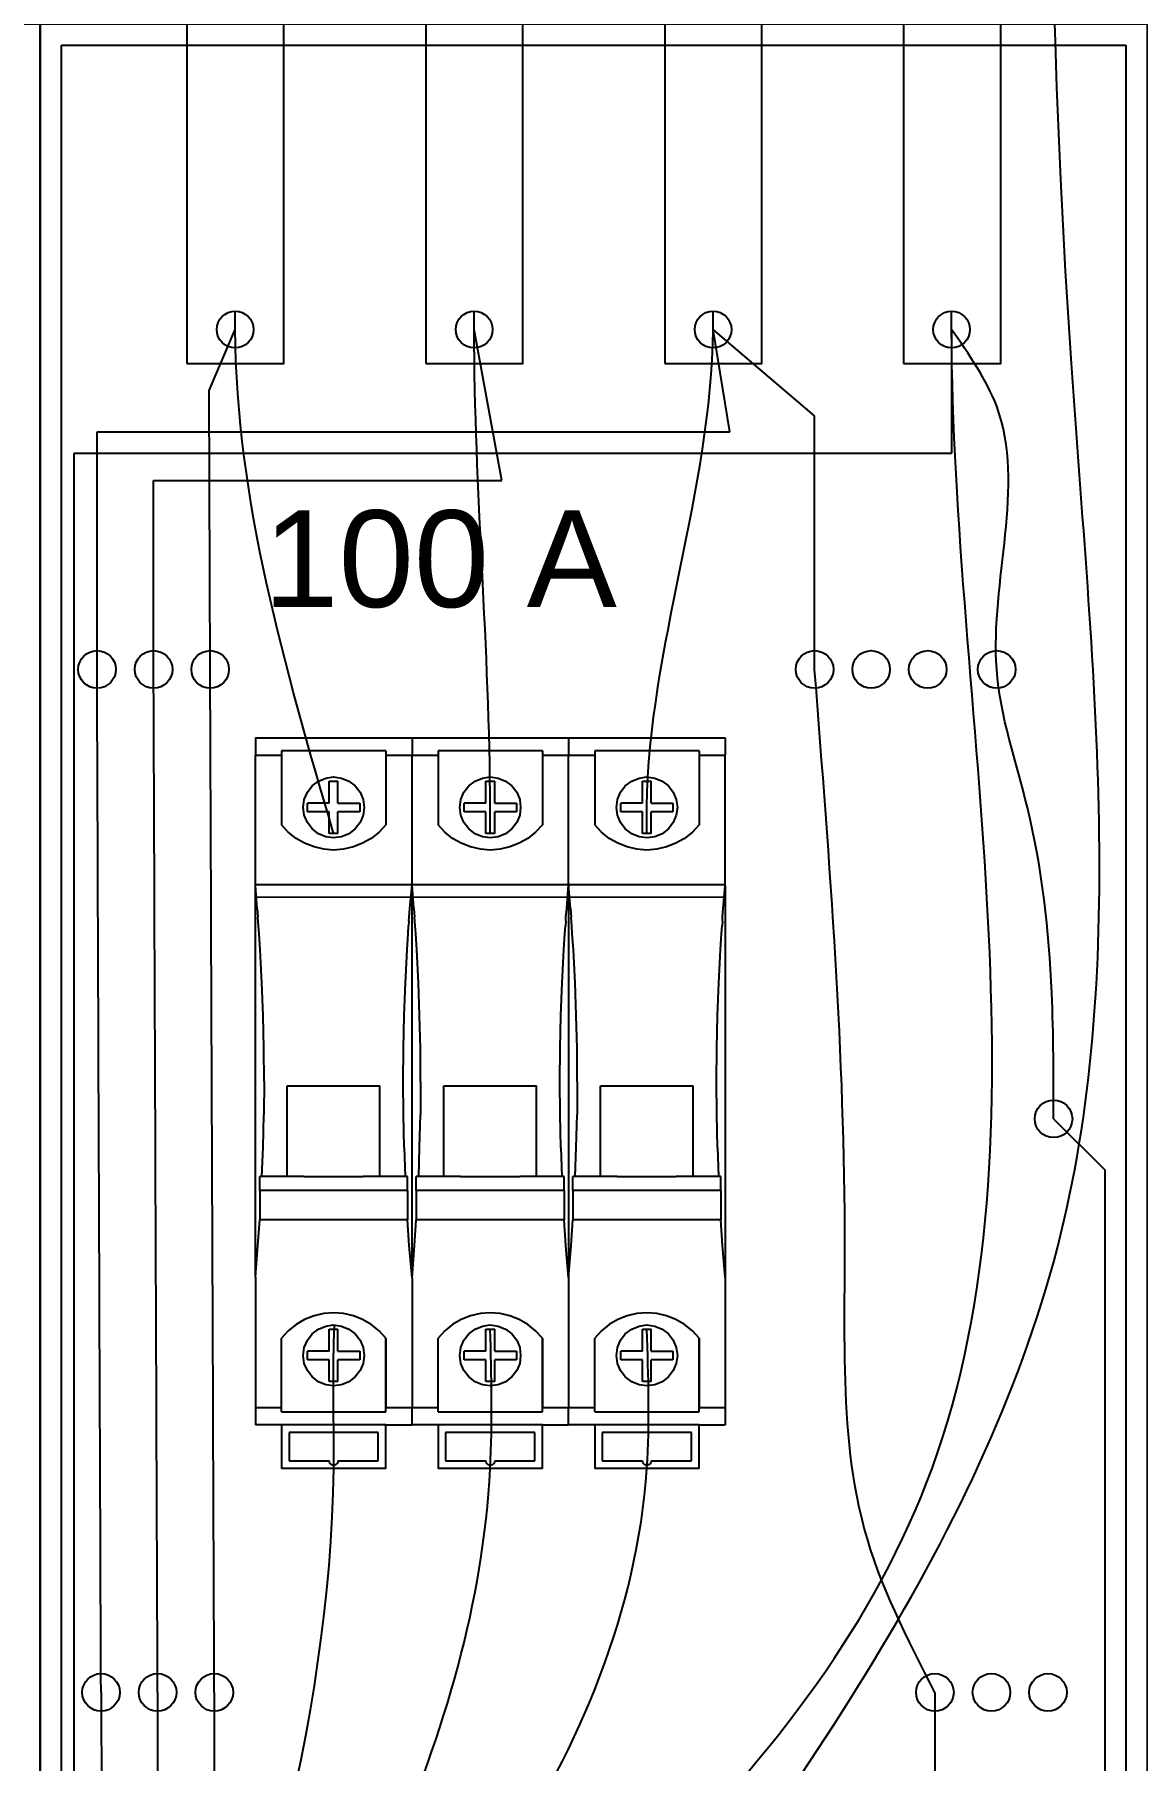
# Model space of a CAD drawing. Header units: millimetres. Extents: x 2991 to 3503, y 2795 to 2987.
# Drawn here: x 3328 to 3334.93, y 2808.58 to 2819.41 of the extents above; entities that cross this region are included whole.
import ezdxf

# ---------------------------------------------------------------- set-up
doc = ezdxf.new("R2010")
doc.units = ezdxf.units.MM
doc.layers.add('IND', color=7, linetype='Continuous', lineweight=13)
doc.styles.get("Standard").update_dxf_attribs({"font": ''})
doc.styles.get('Standard').set_extended_font_data('Arial')

msp = doc.modelspace()

# ---------------------------------------------------------------- linework, layer by layer
for p, q in [((3328.174, 2805.719), (3328.174, 2819.346)), ((3328.174, 2819.346), (3331.514, 2819.346)), ((3331.069, 2819.346), (3331.96, 2819.346)), ((3331.514, 2819.346), (3334.854, 2819.346)), ((3334.854, 2819.346), (3334.854, 2805.719)), ((3329.391, 2814.997), (3329.391, 2814.887)), ((3329.391, 2814.997), (3330.374, 2814.997)), ((3329.554, 2814.915), (3329.554, 2814.887)), ((3330.21, 2814.915), (3329.554, 2814.915)), ((3330.21, 2814.915), (3330.21, 2814.887)), ((3330.374, 2814.997), (3330.374, 2814.887)), ((3330.374, 2814.997), (3331.357, 2814.997)), ((3330.538, 2814.915), (3330.538, 2814.887)), ((3331.193, 2814.915), (3330.538, 2814.915)), ((3331.193, 2814.915), (3331.193, 2814.887)), ((3331.357, 2814.997), (3331.357, 2814.887)), ((3331.357, 2814.997), (3332.34, 2814.997)), ((3331.521, 2814.915), (3331.521, 2814.887)), ((3332.176, 2814.915), (3331.521, 2814.915)), ((3332.176, 2814.915), (3332.176, 2814.887)), ((3332.34, 2814.997), (3332.34, 2814.887)), ((3329.391, 2814.887), (3329.554, 2814.887)), ((3329.391, 2814.074), (3329.391, 2814.887)), ((3329.554, 2814.887), (3329.554, 2814.45)), ((3330.21, 2814.887), (3330.374, 2814.887)), ((3330.21, 2814.887), (3330.21, 2814.45)), ((3330.374, 2814.887), (3330.538, 2814.887)), ((3330.374, 2814.074), (3330.374, 2814.887)), ((3330.538, 2814.887), (3330.538, 2814.45)), ((3331.193, 2814.887), (3331.357, 2814.887)), ((3331.193, 2814.887), (3331.193, 2814.45)), ((3331.357, 2814.074), (3331.357, 2814.887)), ((3331.357, 2814.887), (3331.521, 2814.887)), ((3331.521, 2814.887), (3331.521, 2814.45)), ((3332.176, 2814.887), (3332.34, 2814.887)), ((3332.176, 2814.887), (3332.176, 2814.45)), ((3332.34, 2814.074), (3332.34, 2814.887)), ((3329.717, 2814.655), (3329.747, 2814.695)), ((3329.747, 2814.695), (3329.787, 2814.725)), ((3329.787, 2814.725), (3329.833, 2814.744)), ((3329.833, 2814.744), (3329.882, 2814.751)), ((3329.855, 2814.724), (3329.909, 2814.724)), ((3329.855, 2814.587), (3329.855, 2814.724)), ((3329.882, 2814.751), (3329.932, 2814.744)), ((3329.909, 2814.587), (3329.909, 2814.724)), ((3329.932, 2814.744), (3329.978, 2814.725)), ((3329.978, 2814.725), (3330.017, 2814.695)), ((3330.017, 2814.695), (3330.048, 2814.655)), ((3330.7, 2814.655), (3330.73, 2814.695)), ((3330.73, 2814.695), (3330.77, 2814.725)), ((3330.77, 2814.725), (3330.816, 2814.744)), ((3330.816, 2814.744), (3330.865, 2814.751)), ((3330.838, 2814.724), (3330.893, 2814.724)), ((3330.838, 2814.587), (3330.838, 2814.724)), ((3330.865, 2814.751), (3330.915, 2814.744)), ((3330.893, 2814.587), (3330.893, 2814.724)), ((3330.915, 2814.744), (3330.961, 2814.725)), ((3330.961, 2814.725), (3331, 2814.695)), ((3331, 2814.695), (3331.031, 2814.655)), ((3331.683, 2814.655), (3331.713, 2814.695)), ((3331.713, 2814.695), (3331.753, 2814.725)), ((3331.753, 2814.725), (3331.799, 2814.744)), ((3331.799, 2814.744), (3331.848, 2814.751)), ((3331.821, 2814.724), (3331.876, 2814.724)), ((3331.821, 2814.587), (3331.821, 2814.724)), ((3331.848, 2814.751), (3331.898, 2814.744)), ((3331.876, 2814.587), (3331.876, 2814.724)), ((3331.898, 2814.744), (3331.944, 2814.725)), ((3331.944, 2814.725), (3331.984, 2814.695)), ((3331.984, 2814.695), (3332.014, 2814.655)), ((3329.691, 2814.56), (3329.698, 2814.609)), ((3329.698, 2814.609), (3329.717, 2814.655)), ((3329.718, 2814.532), (3329.718, 2814.587)), ((3329.855, 2814.587), (3329.718, 2814.587)), ((3329.909, 2814.587), (3330.046, 2814.587)), ((3330.046, 2814.587), (3330.046, 2814.532)), ((3330.048, 2814.655), (3330.067, 2814.609)), ((3330.067, 2814.609), (3330.073, 2814.56)), ((3330.674, 2814.56), (3330.681, 2814.609)), ((3330.681, 2814.609), (3330.7, 2814.655)), ((3330.701, 2814.532), (3330.701, 2814.587)), ((3330.838, 2814.587), (3330.701, 2814.587)), ((3330.893, 2814.587), (3331.029, 2814.587)), ((3331.029, 2814.587), (3331.029, 2814.532)), ((3331.031, 2814.655), (3331.05, 2814.609)), ((3331.05, 2814.609), (3331.056, 2814.56)), ((3331.657, 2814.56), (3331.664, 2814.609)), ((3331.664, 2814.609), (3331.683, 2814.655)), ((3331.685, 2814.532), (3331.685, 2814.587)), ((3331.821, 2814.587), (3331.685, 2814.587)), ((3331.876, 2814.587), (3332.012, 2814.587)), ((3332.012, 2814.587), (3332.012, 2814.532)), ((3332.014, 2814.655), (3332.033, 2814.609)), ((3332.033, 2814.609), (3332.04, 2814.56)), ((3329.698, 2814.51), (3329.691, 2814.56)), ((3329.717, 2814.464), (3329.698, 2814.51)), ((3329.855, 2814.532), (3329.718, 2814.532)), ((3329.855, 2814.396), (3329.855, 2814.532)), ((3330.046, 2814.532), (3329.909, 2814.532)), ((3329.909, 2814.396), (3329.909, 2814.532)), ((3330.067, 2814.51), (3330.048, 2814.464)), ((3330.073, 2814.56), (3330.067, 2814.51)), ((3330.681, 2814.51), (3330.674, 2814.56)), ((3330.7, 2814.464), (3330.681, 2814.51)), ((3330.838, 2814.532), (3330.701, 2814.532)), ((3330.838, 2814.396), (3330.838, 2814.532)), ((3331.029, 2814.532), (3330.893, 2814.532)), ((3330.893, 2814.396), (3330.893, 2814.532)), ((3331.05, 2814.51), (3331.031, 2814.464)), ((3331.056, 2814.56), (3331.05, 2814.51)), ((3331.664, 2814.51), (3331.657, 2814.56)), ((3331.683, 2814.464), (3331.664, 2814.51)), ((3331.821, 2814.532), (3331.685, 2814.532)), ((3331.821, 2814.396), (3331.821, 2814.532)), ((3332.012, 2814.532), (3331.876, 2814.532)), ((3331.876, 2814.396), (3331.876, 2814.532)), ((3332.033, 2814.51), (3332.014, 2814.464)), ((3332.04, 2814.56), (3332.033, 2814.51)), ((3329.597, 2814.404), (3329.554, 2814.45)), ((3329.646, 2814.365), (3329.597, 2814.404)), ((3329.7, 2814.334), (3329.646, 2814.365)), ((3329.747, 2814.425), (3329.717, 2814.464)), ((3329.787, 2814.394), (3329.747, 2814.425)), ((3329.833, 2814.375), (3329.787, 2814.394)), ((3329.882, 2814.369), (3329.833, 2814.375)), ((3329.909, 2814.396), (3329.855, 2814.396)), ((3329.932, 2814.375), (3329.882, 2814.369)), ((3329.978, 2814.394), (3329.932, 2814.375)), ((3330.017, 2814.425), (3329.978, 2814.394)), ((3330.048, 2814.464), (3330.017, 2814.425)), ((3330.118, 2814.365), (3330.064, 2814.334)), ((3330.167, 2814.404), (3330.118, 2814.365)), ((3330.21, 2814.45), (3330.167, 2814.404)), ((3330.58, 2814.404), (3330.538, 2814.45)), ((3330.629, 2814.365), (3330.58, 2814.404)), ((3330.683, 2814.334), (3330.629, 2814.365)), ((3330.73, 2814.425), (3330.7, 2814.464)), ((3330.77, 2814.394), (3330.73, 2814.425)), ((3330.816, 2814.375), (3330.77, 2814.394)), ((3330.865, 2814.369), (3330.816, 2814.375)), ((3330.893, 2814.396), (3330.838, 2814.396)), ((3330.915, 2814.375), (3330.865, 2814.369)), ((3330.961, 2814.394), (3330.915, 2814.375)), ((3331, 2814.425), (3330.961, 2814.394)), ((3331.031, 2814.464), (3331, 2814.425)), ((3331.102, 2814.365), (3331.047, 2814.334)), ((3331.15, 2814.404), (3331.102, 2814.365)), ((3331.193, 2814.45), (3331.15, 2814.404)), ((3331.563, 2814.404), (3331.521, 2814.45)), ((3331.612, 2814.365), (3331.563, 2814.404)), ((3331.666, 2814.334), (3331.612, 2814.365)), ((3331.713, 2814.425), (3331.683, 2814.464)), ((3331.753, 2814.394), (3331.713, 2814.425)), ((3331.799, 2814.375), (3331.753, 2814.394)), ((3331.848, 2814.369), (3331.799, 2814.375)), ((3331.876, 2814.396), (3331.821, 2814.396)), ((3331.898, 2814.375), (3331.848, 2814.369)), ((3331.944, 2814.394), (3331.898, 2814.375)), ((3331.984, 2814.425), (3331.944, 2814.394)), ((3332.014, 2814.464), (3331.984, 2814.425)), ((3332.085, 2814.365), (3332.03, 2814.334)), ((3332.134, 2814.404), (3332.085, 2814.365)), ((3332.176, 2814.45), (3332.134, 2814.404)), ((3329.759, 2814.311), (3329.7, 2814.334)), ((3329.82, 2814.297), (3329.759, 2814.311)), ((3329.882, 2814.292), (3329.82, 2814.297)), ((3329.945, 2814.297), (3329.882, 2814.292)), ((3330.006, 2814.311), (3329.945, 2814.297)), ((3330.064, 2814.334), (3330.006, 2814.311)), ((3330.742, 2814.311), (3330.683, 2814.334)), ((3330.803, 2814.297), (3330.742, 2814.311)), ((3330.865, 2814.292), (3330.803, 2814.297)), ((3330.928, 2814.297), (3330.865, 2814.292)), ((3330.989, 2814.311), (3330.928, 2814.297)), ((3331.047, 2814.334), (3330.989, 2814.311)), ((3331.725, 2814.311), (3331.666, 2814.334)), ((3331.786, 2814.297), (3331.725, 2814.311)), ((3331.848, 2814.292), (3331.786, 2814.297)), ((3331.911, 2814.297), (3331.848, 2814.292)), ((3331.972, 2814.311), (3331.911, 2814.297)), ((3332.03, 2814.334), (3331.972, 2814.311)), ((3330.374, 2814.074), (3329.391, 2814.074)), ((3329.391, 2814.068), (3329.391, 2814.074)), ((3329.403, 2813.924), (3329.391, 2814.068)), ((3329.391, 2811.61), (3329.391, 2814.068)), ((3330.361, 2813.924), (3330.374, 2814.074)), ((3331.357, 2814.074), (3330.374, 2814.074)), ((3330.386, 2813.924), (3330.374, 2814.074)), ((3330.374, 2811.605), (3330.374, 2814.074)), ((3331.345, 2813.924), (3331.357, 2814.074)), ((3332.34, 2814.074), (3331.357, 2814.074)), ((3331.369, 2813.924), (3331.357, 2814.074)), ((3331.357, 2814.074), (3331.357, 2811.605)), ((3332.328, 2813.924), (3332.34, 2814.068)), ((3332.34, 2814.068), (3332.34, 2814.074)), ((3332.34, 2814.068), (3332.34, 2811.61)), ((3329.397, 2813.996), (3330.368, 2813.999)), ((3330.368, 2813.999), (3332.334, 2813.996)), ((3329.403, 2813.924), (3329.407, 2813.87)), ((3329.411, 2813.816), (3329.407, 2813.87)), ((3330.355, 2813.846), (3330.353, 2813.816)), ((3330.355, 2813.846), (3330.357, 2813.871)), ((3330.357, 2813.871), (3330.361, 2813.924)), ((3330.386, 2813.924), (3330.39, 2813.87)), ((3330.394, 2813.816), (3330.39, 2813.87)), ((3331.339, 2813.846), (3331.337, 2813.816)), ((3331.339, 2813.846), (3331.34, 2813.871)), ((3331.34, 2813.871), (3331.345, 2813.924)), ((3331.369, 2813.924), (3331.373, 2813.87)), ((3331.377, 2813.816), (3331.373, 2813.87)), ((3332.322, 2813.846), (3332.32, 2813.816)), ((3332.322, 2813.846), (3332.323, 2813.871)), ((3332.323, 2813.871), (3332.328, 2813.924)), ((3329.414, 2813.768), (3329.411, 2813.816)), ((3329.421, 2813.665), (3329.414, 2813.768)), ((3330.343, 2813.665), (3330.35, 2813.768)), ((3330.35, 2813.768), (3330.353, 2813.816)), ((3330.397, 2813.768), (3330.394, 2813.816)), ((3330.404, 2813.665), (3330.397, 2813.768)), ((3331.327, 2813.665), (3331.333, 2813.768)), ((3331.333, 2813.768), (3331.337, 2813.816)), ((3331.38, 2813.768), (3331.377, 2813.816)), ((3331.387, 2813.665), (3331.38, 2813.768)), ((3332.31, 2813.665), (3332.316, 2813.768)), ((3332.316, 2813.768), (3332.32, 2813.816)), ((3329.432, 2813.459), (3329.421, 2813.665)), ((3330.333, 2813.459), (3330.343, 2813.665)), ((3330.415, 2813.459), (3330.404, 2813.665)), ((3331.316, 2813.459), (3331.327, 2813.665)), ((3331.398, 2813.459), (3331.387, 2813.665)), ((3332.299, 2813.459), (3332.31, 2813.665)), ((3329.439, 2813.253), (3329.432, 2813.459)), ((3330.325, 2813.253), (3330.333, 2813.459)), ((3330.422, 2813.253), (3330.415, 2813.459)), ((3331.308, 2813.253), (3331.316, 2813.459)), ((3331.405, 2813.253), (3331.398, 2813.459)), ((3332.291, 2813.253), (3332.299, 2813.459)), ((3329.444, 2813.046), (3329.439, 2813.253)), ((3330.321, 2813.046), (3330.325, 2813.253)), ((3330.427, 2813.046), (3330.422, 2813.253)), ((3331.304, 2813.046), (3331.308, 2813.253)), ((3331.41, 2813.046), (3331.405, 2813.253)), ((3332.287, 2813.046), (3332.291, 2813.253)), ((3329.445, 2812.839), (3329.444, 2813.046)), ((3330.319, 2812.839), (3330.321, 2813.046)), ((3330.428, 2812.839), (3330.427, 2813.046)), ((3331.302, 2812.839), (3331.304, 2813.046)), ((3331.411, 2812.839), (3331.41, 2813.046)), ((3332.285, 2812.839), (3332.287, 2813.046)), ((3329.445, 2812.839), (3329.444, 2812.632)), ((3329.591, 2812.243), (3329.591, 2812.812)), ((3329.591, 2812.812), (3330.173, 2812.812)), ((3330.173, 2812.243), (3330.173, 2812.812)), ((3330.321, 2812.632), (3330.319, 2812.839)), ((3330.428, 2812.839), (3330.427, 2812.632)), ((3330.574, 2812.243), (3330.574, 2812.812)), ((3330.574, 2812.812), (3331.156, 2812.812)), ((3331.156, 2812.243), (3331.156, 2812.812)), ((3331.304, 2812.632), (3331.302, 2812.839)), ((3331.411, 2812.839), (3331.41, 2812.632)), ((3331.557, 2812.243), (3331.557, 2812.812)), ((3331.557, 2812.812), (3332.139, 2812.812)), ((3332.139, 2812.243), (3332.139, 2812.812)), ((3332.287, 2812.632), (3332.285, 2812.839)), ((3329.439, 2812.425), (3329.444, 2812.632)), ((3330.325, 2812.425), (3330.321, 2812.632)), ((3330.422, 2812.425), (3330.427, 2812.632)), ((3331.308, 2812.425), (3331.304, 2812.632)), ((3331.405, 2812.425), (3331.41, 2812.632)), ((3332.291, 2812.425), (3332.287, 2812.632)), ((3329.432, 2812.243), (3329.439, 2812.425)), ((3330.325, 2812.425), (3330.332, 2812.243)), ((3330.416, 2812.243), (3330.422, 2812.425)), ((3331.308, 2812.425), (3331.315, 2812.243)), ((3331.399, 2812.243), (3331.405, 2812.425)), ((3332.291, 2812.425), (3332.298, 2812.243)), ((3329.432, 2812.243), (3329.418, 2812.243)), ((3329.418, 2812.154), (3329.418, 2812.243)), ((3329.591, 2812.243), (3329.432, 2812.243)), ((3329.695, 2812.243), (3329.591, 2812.243)), ((3329.695, 2812.243), (3330.067, 2812.243)), ((3330.173, 2812.243), (3330.067, 2812.243)), ((3330.332, 2812.243), (3330.173, 2812.243)), ((3330.346, 2812.243), (3330.332, 2812.243)), ((3330.346, 2812.154), (3330.346, 2812.243)), ((3330.416, 2812.243), (3330.401, 2812.243)), ((3330.401, 2812.154), (3330.401, 2812.243)), ((3330.574, 2812.243), (3330.416, 2812.243)), ((3330.679, 2812.243), (3330.574, 2812.243)), ((3330.679, 2812.243), (3331.05, 2812.243)), ((3331.156, 2812.243), (3331.05, 2812.243)), ((3331.315, 2812.243), (3331.156, 2812.243)), ((3331.33, 2812.243), (3331.315, 2812.243)), ((3331.33, 2812.154), (3331.33, 2812.243)), ((3331.399, 2812.243), (3331.384, 2812.243)), ((3331.384, 2812.154), (3331.384, 2812.243)), ((3331.557, 2812.243), (3331.399, 2812.243)), ((3331.662, 2812.243), (3331.557, 2812.243)), ((3331.662, 2812.243), (3332.033, 2812.243)), ((3332.139, 2812.243), (3332.033, 2812.243)), ((3332.298, 2812.243), (3332.139, 2812.243)), ((3332.313, 2812.243), (3332.298, 2812.243)), ((3332.313, 2812.154), (3332.313, 2812.243)), ((3330.346, 2812.154), (3329.418, 2812.154)), ((3329.418, 2812.154), (3329.418, 2811.97)), ((3330.346, 2812.154), (3330.346, 2811.97)), ((3331.33, 2812.154), (3330.401, 2812.154)), ((3330.401, 2812.154), (3330.401, 2811.97)), ((3331.33, 2812.154), (3331.33, 2811.97)), ((3332.313, 2812.154), (3331.384, 2812.154)), ((3331.384, 2812.154), (3331.384, 2811.97)), ((3332.313, 2812.154), (3332.313, 2811.97)), ((3329.407, 2811.809), (3329.418, 2811.97)), ((3330.346, 2811.97), (3329.418, 2811.97)), ((3330.357, 2811.809), (3330.346, 2811.97)), ((3330.39, 2811.809), (3330.401, 2811.97)), ((3331.33, 2811.97), (3330.401, 2811.97)), ((3331.34, 2811.809), (3331.33, 2811.97)), ((3331.373, 2811.809), (3331.384, 2811.97)), ((3332.313, 2811.97), (3331.384, 2811.97)), ((3332.323, 2811.809), (3332.313, 2811.97)), ((3329.391, 2811.61), (3329.407, 2811.809)), ((3330.374, 2811.605), (3330.357, 2811.809)), ((3330.374, 2811.605), (3330.39, 2811.809)), ((3331.357, 2811.605), (3331.34, 2811.809)), ((3331.357, 2811.605), (3331.373, 2811.809)), ((3332.34, 2811.61), (3332.323, 2811.809)), ((3329.391, 2811.61), (3329.391, 2811.605)), ((3329.391, 2811.605), (3329.391, 2810.791)), ((3330.374, 2811.605), (3330.374, 2810.791)), ((3331.357, 2811.605), (3331.357, 2810.791)), ((3332.34, 2811.605), (3332.34, 2811.61)), ((3332.34, 2811.605), (3332.34, 2810.791)), ((3329.7, 2811.345), (3329.646, 2811.313)), ((3329.759, 2811.368), (3329.7, 2811.345)), ((3329.82, 2811.382), (3329.759, 2811.368)), ((3329.882, 2811.386), (3329.82, 2811.382)), ((3329.945, 2811.382), (3329.882, 2811.386)), ((3330.006, 2811.368), (3329.945, 2811.382)), ((3330.064, 2811.345), (3330.006, 2811.368)), ((3330.118, 2811.313), (3330.064, 2811.345)), ((3330.683, 2811.345), (3330.629, 2811.313)), ((3330.742, 2811.368), (3330.683, 2811.345)), ((3330.803, 2811.382), (3330.742, 2811.368)), ((3330.865, 2811.386), (3330.803, 2811.382)), ((3330.928, 2811.382), (3330.865, 2811.386)), ((3330.989, 2811.368), (3330.928, 2811.382)), ((3331.047, 2811.345), (3330.989, 2811.368)), ((3331.102, 2811.313), (3331.047, 2811.345)), ((3331.666, 2811.345), (3331.612, 2811.313)), ((3331.725, 2811.368), (3331.666, 2811.345)), ((3331.786, 2811.382), (3331.725, 2811.368)), ((3331.848, 2811.386), (3331.786, 2811.382)), ((3331.911, 2811.382), (3331.848, 2811.386)), ((3331.972, 2811.368), (3331.911, 2811.382)), ((3332.03, 2811.345), (3331.972, 2811.368)), ((3332.085, 2811.313), (3332.03, 2811.345)), ((3329.597, 2811.274), (3329.554, 2811.228)), ((3329.554, 2810.791), (3329.554, 2811.228)), ((3329.554, 2810.791), (3329.554, 2811.228)), ((3329.646, 2811.313), (3329.597, 2811.274)), ((3329.717, 2811.214), (3329.747, 2811.254)), ((3329.747, 2811.254), (3329.787, 2811.284)), ((3329.787, 2811.284), (3329.833, 2811.303)), ((3329.833, 2811.303), (3329.882, 2811.31)), ((3329.855, 2811.146), (3329.855, 2811.283)), ((3329.855, 2811.283), (3329.909, 2811.283)), ((3329.882, 2811.31), (3329.932, 2811.303)), ((3329.909, 2811.146), (3329.909, 2811.283)), ((3329.932, 2811.303), (3329.978, 2811.284)), ((3329.978, 2811.284), (3330.017, 2811.254)), ((3330.017, 2811.254), (3330.048, 2811.214)), ((3330.167, 2811.274), (3330.118, 2811.313)), ((3330.21, 2811.228), (3330.167, 2811.274)), ((3330.21, 2811.228), (3330.21, 2810.791)), ((3330.21, 2810.791), (3330.21, 2811.228)), ((3330.58, 2811.274), (3330.538, 2811.228)), ((3330.538, 2810.791), (3330.538, 2811.228)), ((3330.538, 2810.791), (3330.538, 2811.228)), ((3330.629, 2811.313), (3330.58, 2811.274)), ((3330.7, 2811.214), (3330.73, 2811.254)), ((3330.73, 2811.254), (3330.77, 2811.284)), ((3330.77, 2811.284), (3330.816, 2811.303)), ((3330.816, 2811.303), (3330.865, 2811.31)), ((3330.838, 2811.146), (3330.838, 2811.283)), ((3330.838, 2811.283), (3330.893, 2811.283)), ((3330.865, 2811.31), (3330.915, 2811.303)), ((3330.893, 2811.146), (3330.893, 2811.283)), ((3330.915, 2811.303), (3330.961, 2811.284)), ((3330.961, 2811.284), (3331, 2811.254)), ((3331, 2811.254), (3331.031, 2811.214)), ((3331.15, 2811.274), (3331.102, 2811.313)), ((3331.193, 2811.228), (3331.15, 2811.274)), ((3331.193, 2811.228), (3331.193, 2810.791)), ((3331.193, 2810.791), (3331.193, 2811.228)), ((3331.563, 2811.274), (3331.521, 2811.228)), ((3331.521, 2810.791), (3331.521, 2811.228)), ((3331.521, 2810.791), (3331.521, 2811.228)), ((3331.612, 2811.313), (3331.563, 2811.274)), ((3331.683, 2811.214), (3331.713, 2811.254)), ((3331.713, 2811.254), (3331.753, 2811.284)), ((3331.753, 2811.284), (3331.799, 2811.303)), ((3331.799, 2811.303), (3331.848, 2811.31)), ((3331.821, 2811.146), (3331.821, 2811.283)), ((3331.821, 2811.283), (3331.876, 2811.283)), ((3331.848, 2811.31), (3331.898, 2811.303)), ((3331.876, 2811.146), (3331.876, 2811.283)), ((3331.898, 2811.303), (3331.944, 2811.284)), ((3331.944, 2811.284), (3331.984, 2811.254)), ((3331.984, 2811.254), (3332.014, 2811.214)), ((3332.134, 2811.274), (3332.085, 2811.313)), ((3332.176, 2811.228), (3332.134, 2811.274)), ((3332.176, 2811.228), (3332.176, 2810.791)), ((3332.176, 2810.791), (3332.176, 2811.228)), ((3329.691, 2811.119), (3329.698, 2811.168)), ((3329.698, 2811.069), (3329.691, 2811.119)), ((3329.698, 2811.168), (3329.717, 2811.214)), ((3329.718, 2811.092), (3329.718, 2811.146)), ((3329.855, 2811.146), (3329.718, 2811.146)), ((3329.909, 2811.146), (3330.046, 2811.146)), ((3330.046, 2811.146), (3330.046, 2811.092)), ((3330.048, 2811.214), (3330.067, 2811.168)), ((3330.067, 2811.168), (3330.073, 2811.119)), ((3330.073, 2811.119), (3330.067, 2811.069)), ((3330.674, 2811.119), (3330.681, 2811.168)), ((3330.681, 2811.069), (3330.674, 2811.119)), ((3330.681, 2811.168), (3330.7, 2811.214)), ((3330.701, 2811.092), (3330.701, 2811.146)), ((3330.838, 2811.146), (3330.701, 2811.146)), ((3330.893, 2811.146), (3331.029, 2811.146)), ((3331.029, 2811.146), (3331.029, 2811.092)), ((3331.031, 2811.214), (3331.05, 2811.168)), ((3331.05, 2811.168), (3331.056, 2811.119)), ((3331.056, 2811.119), (3331.05, 2811.069)), ((3331.657, 2811.119), (3331.664, 2811.168)), ((3331.664, 2811.069), (3331.657, 2811.119)), ((3331.664, 2811.168), (3331.683, 2811.214)), ((3331.685, 2811.092), (3331.685, 2811.146)), ((3331.821, 2811.146), (3331.685, 2811.146)), ((3331.876, 2811.146), (3332.012, 2811.146)), ((3332.012, 2811.146), (3332.012, 2811.092)), ((3332.014, 2811.214), (3332.033, 2811.168)), ((3332.033, 2811.168), (3332.04, 2811.119)), ((3332.04, 2811.119), (3332.033, 2811.069)), ((3329.717, 2811.023), (3329.698, 2811.069)), ((3329.747, 2810.984), (3329.717, 2811.023)), ((3329.855, 2811.092), (3329.718, 2811.092)), ((3329.855, 2810.955), (3329.855, 2811.092)), ((3330.046, 2811.092), (3329.909, 2811.092)), ((3329.909, 2810.955), (3329.909, 2811.092)), ((3330.048, 2811.023), (3330.017, 2810.984)), ((3330.067, 2811.069), (3330.048, 2811.023)), ((3330.7, 2811.023), (3330.681, 2811.069)), ((3330.73, 2810.984), (3330.7, 2811.023)), ((3330.838, 2811.092), (3330.701, 2811.092)), ((3330.838, 2810.955), (3330.838, 2811.092)), ((3331.029, 2811.092), (3330.893, 2811.092)), ((3330.893, 2810.955), (3330.893, 2811.092)), ((3331.031, 2811.023), (3331, 2810.984)), ((3331.05, 2811.069), (3331.031, 2811.023)), ((3331.683, 2811.023), (3331.664, 2811.069)), ((3331.713, 2810.984), (3331.683, 2811.023)), ((3331.821, 2811.092), (3331.685, 2811.092)), ((3331.821, 2810.955), (3331.821, 2811.092)), ((3332.012, 2811.092), (3331.876, 2811.092)), ((3331.876, 2810.955), (3331.876, 2811.092)), ((3332.014, 2811.023), (3331.984, 2810.984)), ((3332.033, 2811.069), (3332.014, 2811.023)), ((3329.787, 2810.953), (3329.747, 2810.984)), ((3329.833, 2810.934), (3329.787, 2810.953)), ((3329.882, 2810.928), (3329.833, 2810.934)), ((3329.909, 2810.955), (3329.855, 2810.955)), ((3329.932, 2810.934), (3329.882, 2810.928)), ((3329.978, 2810.953), (3329.932, 2810.934)), ((3330.017, 2810.984), (3329.978, 2810.953)), ((3330.77, 2810.953), (3330.73, 2810.984)), ((3330.816, 2810.934), (3330.77, 2810.953)), ((3330.865, 2810.928), (3330.816, 2810.934)), ((3330.893, 2810.955), (3330.838, 2810.955)), ((3330.915, 2810.934), (3330.865, 2810.928)), ((3330.961, 2810.953), (3330.915, 2810.934)), ((3331, 2810.984), (3330.961, 2810.953)), ((3331.753, 2810.953), (3331.713, 2810.984)), ((3331.799, 2810.934), (3331.753, 2810.953)), ((3331.848, 2810.928), (3331.799, 2810.934)), ((3331.876, 2810.955), (3331.821, 2810.955)), ((3331.898, 2810.934), (3331.848, 2810.928)), ((3331.944, 2810.953), (3331.898, 2810.934)), ((3331.984, 2810.984), (3331.944, 2810.953)), ((3329.391, 2810.791), (3329.391, 2810.682)), ((3329.391, 2810.791), (3329.554, 2810.791)), ((3329.554, 2810.764), (3329.554, 2810.791)), ((3330.21, 2810.791), (3330.374, 2810.791)), ((3330.21, 2810.764), (3330.21, 2810.791)), ((3330.374, 2810.682), (3330.374, 2810.791)), ((3330.374, 2810.791), (3330.538, 2810.791)), ((3330.538, 2810.764), (3330.538, 2810.791)), ((3331.193, 2810.791), (3331.357, 2810.791)), ((3331.193, 2810.764), (3331.193, 2810.791)), ((3331.357, 2810.682), (3331.357, 2810.791)), ((3331.357, 2810.791), (3331.521, 2810.791)), ((3331.521, 2810.764), (3331.521, 2810.791)), ((3332.176, 2810.791), (3332.34, 2810.791)), ((3332.176, 2810.764), (3332.176, 2810.791)), ((3332.34, 2810.791), (3332.34, 2810.682)), ((3329.554, 2810.682), (3329.391, 2810.682)), ((3329.554, 2810.764), (3330.21, 2810.764)), ((3330.21, 2810.682), (3329.554, 2810.682)), ((3329.554, 2810.682), (3329.554, 2810.409)), ((3330.21, 2810.682), (3330.374, 2810.682)), ((3330.21, 2810.409), (3330.21, 2810.682)), ((3330.538, 2810.682), (3330.374, 2810.682)), ((3330.538, 2810.764), (3331.193, 2810.764)), ((3331.193, 2810.682), (3330.538, 2810.682)), ((3330.538, 2810.682), (3330.538, 2810.409)), ((3331.193, 2810.682), (3331.357, 2810.682)), ((3331.193, 2810.409), (3331.193, 2810.682)), ((3331.521, 2810.682), (3331.357, 2810.682)), ((3331.521, 2810.764), (3332.176, 2810.764)), ((3332.176, 2810.682), (3331.521, 2810.682)), ((3331.521, 2810.682), (3331.521, 2810.409)), ((3332.176, 2810.682), (3332.34, 2810.682)), ((3332.176, 2810.409), (3332.176, 2810.682)), ((3329.602, 2810.634), (3329.602, 2810.456)), ((3330.162, 2810.634), (3329.602, 2810.634)), ((3330.162, 2810.456), (3330.162, 2810.634)), ((3330.585, 2810.634), (3330.585, 2810.456)), ((3331.146, 2810.634), (3330.585, 2810.634)), ((3331.146, 2810.456), (3331.146, 2810.634)), ((3331.568, 2810.634), (3331.568, 2810.456)), ((3332.129, 2810.634), (3331.568, 2810.634)), ((3332.129, 2810.456), (3332.129, 2810.634)), ((3330.21, 2810.409), (3329.554, 2810.409)), ((3329.602, 2810.456), (3329.855, 2810.456)), ((3329.856, 2810.449), (3329.855, 2810.456)), ((3329.859, 2810.443), (3329.856, 2810.449)), ((3329.863, 2810.437), (3329.859, 2810.443)), ((3329.868, 2810.433), (3329.863, 2810.437)), ((3329.875, 2810.43), (3329.868, 2810.433)), ((3329.882, 2810.429), (3329.875, 2810.43)), ((3329.889, 2810.43), (3329.882, 2810.429)), ((3329.896, 2810.433), (3329.889, 2810.43)), ((3329.901, 2810.437), (3329.896, 2810.433)), ((3329.906, 2810.443), (3329.901, 2810.437)), ((3329.909, 2810.449), (3329.906, 2810.443)), ((3329.909, 2810.456), (3330.162, 2810.456)), ((3329.909, 2810.456), (3329.909, 2810.449)), ((3331.193, 2810.409), (3330.538, 2810.409)), ((3330.585, 2810.456), (3330.838, 2810.456)), ((3330.839, 2810.449), (3330.838, 2810.456)), ((3330.842, 2810.443), (3330.839, 2810.449)), ((3330.846, 2810.437), (3330.842, 2810.443)), ((3330.852, 2810.433), (3330.846, 2810.437)), ((3330.858, 2810.43), (3330.852, 2810.433)), ((3330.865, 2810.429), (3330.858, 2810.43)), ((3330.872, 2810.43), (3330.865, 2810.429)), ((3330.879, 2810.433), (3330.872, 2810.43)), ((3330.885, 2810.437), (3330.879, 2810.433)), ((3330.889, 2810.443), (3330.885, 2810.437)), ((3330.892, 2810.449), (3330.889, 2810.443)), ((3330.893, 2810.456), (3330.892, 2810.449)), ((3330.893, 2810.456), (3331.146, 2810.456)), ((3332.176, 2810.409), (3331.521, 2810.409)), ((3331.568, 2810.456), (3331.821, 2810.456)), ((3331.822, 2810.449), (3331.821, 2810.456)), ((3331.825, 2810.443), (3331.822, 2810.449)), ((3331.829, 2810.437), (3331.825, 2810.443)), ((3331.835, 2810.433), (3331.829, 2810.437)), ((3331.841, 2810.43), (3331.835, 2810.433)), ((3331.848, 2810.429), (3331.841, 2810.43)), ((3331.855, 2810.43), (3331.848, 2810.429)), ((3331.862, 2810.433), (3331.855, 2810.43)), ((3331.868, 2810.437), (3331.862, 2810.433)), ((3331.872, 2810.443), (3331.868, 2810.437)), ((3331.875, 2810.449), (3331.872, 2810.443)), ((3331.876, 2810.456), (3331.875, 2810.449)), ((3331.876, 2810.456), (3332.129, 2810.456))]:
    msp.add_line(p, q)
at = {"color": 1}
for p, q in [((3329.1, 2817.178), (3329.264, 2817.56)), ((3330.937, 2816.613), (3330.764, 2817.56)), ((3332.369, 2816.917), (3332.264, 2817.56)), ((3332.901, 2817.018), (3332.264, 2817.56)), ((3329.107, 2815.426), (3329.1, 2817.178)), ((3332.901, 2815.426), (3332.901, 2817.018)), ((3328.397, 2815.426), (3328.397, 2816.917)), ((3328.397, 2816.917), (3332.369, 2816.917)), ((3328.752, 2815.426), (3328.752, 2816.613)), ((3328.752, 2816.613), (3330.937, 2816.613)), ((3328.422, 2809.003), (3328.427, 2807.971)), ((3328.777, 2809.003), (3328.777, 2808.271)), ((3329.133, 2809.003), (3329.133, 2808.504)), ((3333.656, 2809.003), (3333.656, 2805.8))]:
    msp.add_line(p, q, dxfattribs=at)
at = {"color": 5}
for p, q in [((3333.761, 2817.56), (3333.761, 2817.56)), ((3333.761, 2817.56), (3333.761, 2816.781)), ((3333.761, 2816.781), (3328.252, 2816.781)), ((3328.252, 2816.781), (3328.252, 2806.06)), ((3334.401, 2812.604), (3334.722, 2812.284)), ((3334.722, 2812.284), (3334.722, 2806.147))]:
    msp.add_line(p, q, dxfattribs=at)
at = {"color": 0, "lineweight": 25}
for points in [[(3328.96, 2817.346), (3329.569, 2817.346), (3329.569, 2835.506), (3328.96, 2835.503)], [(3330.46, 2817.346), (3331.069, 2817.346), (3331.069, 2835.506), (3330.46, 2835.503)], [(3331.96, 2817.346), (3332.569, 2817.346), (3332.569, 2835.506), (3331.96, 2835.503)], [(3333.46, 2817.346), (3334.069, 2817.346), (3334.069, 2835.506), (3333.46, 2835.503)]]:
    msp.add_lwpolyline(points, close=True, dxfattribs=at)
for points in [[(3328.041, 2819.479), (3328.041, 2805.586), (3321.094, 2805.586), (3321.094, 2819.479)], [(3334.988, 2819.479), (3334.988, 2805.586), (3328.041, 2805.586), (3328.041, 2819.479)]]:
    msp.add_lwpolyline(points, close=True)
for centre, radius in [((3329.264, 2817.56), 0.115), ((3330.764, 2817.56), 0.115), ((3332.264, 2817.56), 0.115), ((3333.761, 2817.56), 0.115), ((3328.397, 2815.426), 0.118), ((3328.752, 2815.426), 0.118), ((3329.107, 2815.426), 0.118), ((3332.901, 2815.426), 0.118), ((3333.256, 2815.426), 0.118), ((3333.611, 2815.426), 0.118), ((3334.044, 2815.426), 0.118), ((3334.401, 2812.604), 0.118), ((3328.422, 2809.003), 0.118), ((3328.777, 2809.003), 0.118), ((3329.133, 2809.003), 0.118), ((3333.656, 2809.003), 0.118), ((3334.011, 2809.003), 0.118), ((3334.366, 2809.003), 0.118)]:
    msp.add_circle(centre, radius)
at = {"color": 3}
msp.add_spline([(3331.525, 2806.685), (3334.447, 2811.882), (3334.513, 2817.346), (3334.465, 2835.506), (3333.791, 2840.516), (3332.713, 2843.829)], degree=3, dxfattribs=at)
at = {"color": 5}
for points in [[(3329.202, 2805.616), (3333.638, 2810.409), (3333.761, 2817.56), (3333.761, 2817.675)], [(3334.401, 2812.604), (3334.39, 2813.395), (3334.237, 2814.558), (3334.044, 2815.426), (3334.044, 2817.078), (3333.761, 2817.56)]]:
    msp.add_spline(points, degree=3, dxfattribs=at)
at = {"color": 1}
for points in [[(3329.882, 2814.396), (3329.264, 2817.56), (3329.264, 2817.675)], [(3330.865, 2814.396), (3330.865, 2814.554), (3330.764, 2817.56), (3330.764, 2817.675)], [(3331.848, 2814.396), (3331.848, 2814.562), (3332.264, 2817.56), (3332.264, 2817.675)], [(3328.422, 2809.003), (3328.397, 2815.426)], [(3328.777, 2809.003), (3328.752, 2815.426)], [(3329.133, 2809.003), (3329.107, 2815.426)], [(3333.656, 2809.003), (3333.213, 2810.034), (3333.091, 2811.094), (3333.091, 2811.793), (3332.901, 2815.426)], [(3329.008, 2805.616), (3330.865, 2810.409), (3330.865, 2811.283)], [(3329.149, 2805.616), (3331.848, 2810.409), (3331.848, 2811.283)]]:
    msp.add_spline(points, degree=3, dxfattribs=at)
msp.add_open_spline([(3328.85, 2805.616), (3329.356, 2807.197), (3329.936, 2809.007), (3329.876, 2810.946), (3329.885, 2811.246), (3329.888, 2811.309)], degree=3, knots=[0, 0, 0, 0, 4.903064, 5.613544, 5.803564, 5.803564, 5.803564, 5.803564], dxfattribs=at)

# ---------------------------------------------------------------- texts
at = {"layer": 'IND', "color": 3, "insert": (3329.441, 2816.425), "char_height": 0.60792, "attachment_point": 1}
msp.add_mtext_dynamic_manual_height_columns('{\\fArial Unicode MS|b0|i0|c0|p2;100 A}', width=4.4449, gutter_width=3.04, heights=[0], dxfattribs=at)

doc.saveas('drawing.dxf')
